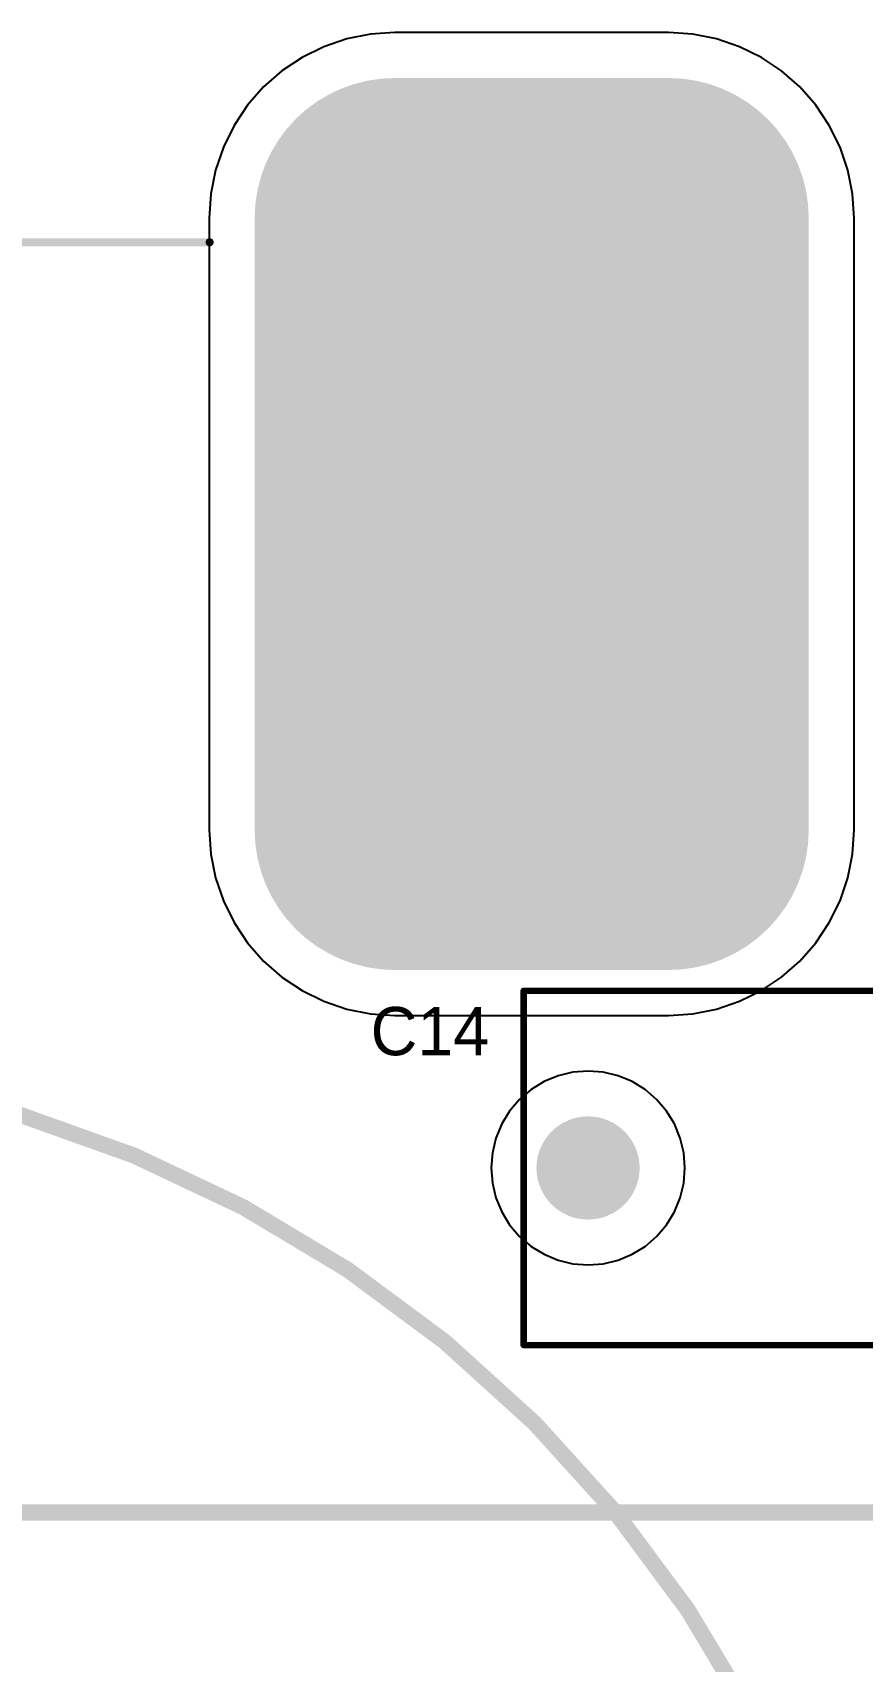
# Model space of a CAD drawing. Extents: x 69 to 227, y 90 to 377.
# Drawn here: x 119.5 to 145.3, y 253.2 to 303.8 of the extents above; entities that cross this region are included whole.
import ezdxf

# ---------------------------------------------------------------- set-up
doc = ezdxf.new("R2010")
doc.units = 0
doc.layers.get('0').update_dxf_attribs({"linetype": 'CONTINUOUS'})
for name, color, linetype in [('BOTTOMLAYER', 5, 'CONTINUOUS'), ('BOTTOMOVERLAY', 54, 'CONTINUOUS'), ('BOTTOMSOLDER', 6, 'CONTINUOUS'), ('MULTILAYER', 9, 'CONTINUOUS'), ('TOPLAYER', 1, 'CONTINUOUS'), ('TOPOVERLAY', 2, 'CONTINUOUS'), ('TOPSOLDER', 216, 'CONTINUOUS')]:
    doc.layers.add(name, color=color, linetype=linetype)

# ---------------------------------------------------------------- blocks, each defined once
blk = doc.blocks.new('B32653A0224_11')
at = {"layer": 'BOTTOMLAYER', "const_width": 1.5}
for points in [[(-12, 0, 1), (-10.5, 0, 1)], [(10.5, 0, 1), (12, 0, 1)]]:
    blk.add_lwpolyline(points, format="xyb", close=True, dxfattribs=at)
at = {"layer": 'BOTTOMSOLDER', "const_width": 1.602}
for points in [[(-12.051, 0, 1), (-10.449, 0, 1)], [(10.449, 0, 1), (12.051, 0, 1)]]:
    blk.add_lwpolyline(points, format="xyb", close=True, dxfattribs=at)
at = {"layer": 'MULTILAYER', "const_width": 1.5}
for points in [[(-12, 0, 1), (-10.5, 0, 1)], [(10.5, 0, 1), (12, 0, 1)]]:
    blk.add_lwpolyline(points, format="xyb", close=True, dxfattribs=at)
at = {"layer": 'TOPLAYER', "const_width": 1.5}
for points in [[(-12, 0, 1), (-10.5, 0, 1)], [(10.5, 0, 1), (12, 0, 1)]]:
    blk.add_lwpolyline(points, format="xyb", close=True, dxfattribs=at)
at = {"layer": 'TOPOVERLAY', "const_width": 0.2}
for points in [[(-13.25, 5.5), (-13.25, -5.5)], [(13.25, 5.5), (-13.25, 5.5)], [(13.25, 5.5), (13.25, -5.5)], [(13.25, -5.5), (-13.25, -5.5)]]:
    blk.add_lwpolyline(points, dxfattribs=at)
at = {"layer": 'TOPOVERLAY', "const_width": 0.1}
for points in [[(-13.3, 5.5, 1), (-13.2, 5.5, 1)], [(-13.3, 5.5, 1), (-13.2, 5.5, 1)], [(13.2, 5.5, 1), (13.3, 5.5, 1)], [(13.2, 5.5, 1), (13.3, 5.5, 1)], [(-13.3, -5.5, 1), (-13.2, -5.5, 1)], [(-13.3, -5.5, 1), (-13.2, -5.5, 1)], [(13.2, -5.5, 1), (13.3, -5.5, 1)], [(13.2, -5.5, 1), (13.3, -5.5, 1)]]:
    blk.add_lwpolyline(points, format="xyb", close=True, dxfattribs=at)
at = {"layer": 'TOPSOLDER', "const_width": 1.602}
for points in [[(-12.051, 0, 1), (-10.449, 0, 1)], [(10.449, 0, 1), (12.051, 0, 1)]]:
    blk.add_lwpolyline(points, format="xyb", close=True, dxfattribs=at)
blk = doc.blocks.new('PEH200YV447BMB2_19')
at = {"layer": 'TOPOVERLAY', "const_width": 0.5}
blk.add_lwpolyline([(38.3, 0, 1), (-38.3, 0, 1)], format="xyb", close=True, dxfattribs=at)
blk = doc.blocks.new('CM300_SKM200_DUAL_FOOTPRI0')
at = {"layer": 'BOTTOMLAYER'}
for points, const_width in [([(-6.375, 9.5, 1), (-2.125, 9.5, 1)], 4.25), ([(2.125, 9.5, 1), (6.375, 9.5, 1)], 4.25), ([(-7.25, 12, 1), (-6.75, 12, 1)], 0.5), ([(-5.25, 12, 1), (-4.75, 12, 1)], 0.5), ([(-3.25, 12, 1), (-2.75, 12, 1)], 0.5), ([(-1.25, 12, 1), (-0.75, 12, 1)], 0.5), ([(0.75, 12, 1), (1.25, 12, 1)], 0.5), ([(2.75, 12, 1), (3.25, 12, 1)], 0.5), ([(4.75, 12, 1), (5.25, 12, 1)], 0.5), ([(6.75, 12, 1), (7.25, 12, 1)], 0.5), ([(-6.25, 10, 1), (-5.75, 10, 1)], 0.5), ([(-4.25, 10, 1), (-3.75, 10, 1)], 0.5), ([(-2.25, 10, 1), (-1.75, 10, 1)], 0.5), ([(-0.25, 10, 1), (0.25, 10, 1)], 0.5), ([(1.75, 10, 1), (2.25, 10, 1)], 0.5), ([(3.75, 10, 1), (4.25, 10, 1)], 0.5), ([(5.75, 10, 1), (6.25, 10, 1)], 0.5), ([(-7.25, 8, 1), (-6.75, 8, 1)], 0.5), ([(-5.25, 8, 1), (-4.75, 8, 1)], 0.5), ([(-3.25, 8, 1), (-2.75, 8, 1)], 0.5), ([(-1.25, 8, 1), (-0.75, 8, 1)], 0.5), ([(0.75, 8, 1), (1.25, 8, 1)], 0.5), ([(2.75, 8, 1), (3.25, 8, 1)], 0.5), ([(4.75, 8, 1), (5.25, 8, 1)], 0.5), ([(6.75, 8, 1), (7.25, 8, 1)], 0.5), ([(-8.25, 6, 1), (-7.75, 6, 1)], 0.5), ([(-6.25, 6, 1), (-5.75, 6, 1)], 0.5), ([(-4.25, 6, 1), (-3.75, 6, 1)], 0.5), ([(-2.25, 6, 1), (-1.75, 6, 1)], 0.5), ([(-0.25, 6, 1), (0.25, 6, 1)], 0.5), ([(1.75, 6, 1), (2.25, 6, 1)], 0.5), ([(3.75, 6, 1), (4.25, 6, 1)], 0.5), ([(5.75, 6, 1), (6.25, 6, 1)], 0.5), ([(7.75, 6, 1), (8.25, 6, 1)], 0.5), ([(-7.25, 4, 1), (-6.75, 4, 1)], 0.5), ([(-5.25, 4, 1), (-4.75, 4, 1)], 0.5), ([(-3.25, 4, 1), (-2.75, 4, 1)], 0.5), ([(-1.25, 4, 1), (-0.75, 4, 1)], 0.5), ([(0.75, 4, 1), (1.25, 4, 1)], 0.5), ([(2.75, 4, 1), (3.25, 4, 1)], 0.5), ([(4.75, 4, 1), (5.25, 4, 1)], 0.5), ([(6.75, 4, 1), (7.25, 4, 1)], 0.5), ([(-8.25, 2, 1), (-7.75, 2, 1)], 0.5), ([(-6.25, 2, 1), (-5.75, 2, 1)], 0.5), ([(-4.25, 2, 1), (-3.75, 2, 1)], 0.5), ([(3.75, 2, 1), (4.25, 2, 1)], 0.5), ([(5.75, 2, 1), (6.25, 2, 1)], 0.5), ([(7.75, 2, 1), (8.25, 2, 1)], 0.5), ([(-7.25, 0, 1), (-6.75, 0, 1)], 0.5), ([(-5.25, 0, 1), (-4.75, 0, 1)], 0.5), ([(4.75, 0, 1), (5.25, 0, 1)], 0.5), ([(6.75, 0, 1), (7.25, 0, 1)], 0.5), ([(-8.25, -2, 1), (-7.75, -2, 1)], 0.5), ([(-6.25, -2, 1), (-5.75, -2, 1)], 0.5), ([(-4.25, -2, 1), (-3.75, -2, 1)], 0.5), ([(3.75, -2, 1), (4.25, -2, 1)], 0.5), ([(5.75, -2, 1), (6.25, -2, 1)], 0.5), ([(7.75, -2, 1), (8.25, -2, 1)], 0.5), ([(-7.25, -4, 1), (-6.75, -4, 1)], 0.5), ([(-5.25, -4, 1), (-4.75, -4, 1)], 0.5), ([(-3.25, -4, 1), (-2.75, -4, 1)], 0.5), ([(-1.25, -4, 1), (-0.75, -4, 1)], 0.5), ([(0.75, -4, 1), (1.25, -4, 1)], 0.5), ([(2.75, -4, 1), (3.25, -4, 1)], 0.5), ([(4.75, -4, 1), (5.25, -4, 1)], 0.5), ([(6.75, -4, 1), (7.25, -4, 1)], 0.5), ([(-6.375, -9.5, 1), (-2.125, -9.5, 1)], 4.25), ([(-8.25, -6, 1), (-7.75, -6, 1)], 0.5), ([(-6.25, -6, 1), (-5.75, -6, 1)], 0.5), ([(-4.25, -6, 1), (-3.75, -6, 1)], 0.5), ([(-2.25, -6, 1), (-1.75, -6, 1)], 0.5), ([(-0.25, -6, 1), (0.25, -6, 1)], 0.5), ([(2.125, -9.5, 1), (6.375, -9.5, 1)], 4.25), ([(1.75, -6, 1), (2.25, -6, 1)], 0.5), ([(3.75, -6, 1), (4.25, -6, 1)], 0.5), ([(5.75, -6, 1), (6.25, -6, 1)], 0.5), ([(7.75, -6, 1), (8.25, -6, 1)], 0.5), ([(-7.25, -8, 1), (-6.75, -8, 1)], 0.5), ([(-5.25, -8, 1), (-4.75, -8, 1)], 0.5), ([(-3.25, -8, 1), (-2.75, -8, 1)], 0.5), ([(-1.25, -8, 1), (-0.75, -8, 1)], 0.5), ([(0.75, -8, 1), (1.25, -8, 1)], 0.5), ([(2.75, -8, 1), (3.25, -8, 1)], 0.5), ([(4.75, -8, 1), (5.25, -8, 1)], 0.5), ([(6.75, -8, 1), (7.25, -8, 1)], 0.5), ([(-6.25, -10, 1), (-5.75, -10, 1)], 0.5), ([(-4.25, -10, 1), (-3.75, -10, 1)], 0.5), ([(-2.25, -10, 1), (-1.75, -10, 1)], 0.5), ([(-0.25, -10, 1), (0.25, -10, 1)], 0.5), ([(1.75, -10, 1), (2.25, -10, 1)], 0.5), ([(3.75, -10, 1), (4.25, -10, 1)], 0.5), ([(5.75, -10, 1), (6.25, -10, 1)], 0.5), ([(-7.25, -12, 1), (-6.75, -12, 1)], 0.5), ([(-5.25, -12, 1), (-4.75, -12, 1)], 0.5), ([(-3.25, -12, 1), (-2.75, -12, 1)], 0.5), ([(-1.25, -12, 1), (-0.75, -12, 1)], 0.5), ([(0.75, -12, 1), (1.25, -12, 1)], 0.5), ([(2.75, -12, 1), (3.25, -12, 1)], 0.5), ([(4.75, -12, 1), (5.25, -12, 1)], 0.5), ([(6.75, -12, 1), (7.25, -12, 1)], 0.5)]:
    blk.add_lwpolyline(points, format="xyb", close=True, dxfattribs=dict(at, const_width=const_width))
for points in [[(-4.25, -13.75), (4.25, -13.75), (-4.25, 13.75), (4.25, 13.75)], [(-8.5, -9.5), (8.5, -9.5), (-8.5, 9.5), (8.5, 9.5)]]:
    blk.add_solid(points, dxfattribs=at)
at = {"layer": 'BOTTOMOVERLAY', "const_width": 0.5}
blk.add_lwpolyline([(-53.2, -30.7), (53.2, -30.7)], dxfattribs=at)
at = {"layer": 'BOTTOMSOLDER'}
for points, const_width in [([(-6.426, 9.5, 1), (-2.074, 9.5, 1)], 4.352), ([(2.074, 9.5, 1), (6.426, 9.5, 1)], 4.352), ([(-7.301, 12, 1), (-6.699, 12, 1)], 0.602), ([(-5.301, 12, 1), (-4.699, 12, 1)], 0.602), ([(-3.301, 12, 1), (-2.699, 12, 1)], 0.602), ([(-1.301, 12, 1), (-0.699, 12, 1)], 0.602), ([(0.699, 12, 1), (1.301, 12, 1)], 0.602), ([(2.699, 12, 1), (3.301, 12, 1)], 0.602), ([(4.699, 12, 1), (5.301, 12, 1)], 0.602), ([(6.699, 12, 1), (7.301, 12, 1)], 0.602), ([(-6.301, 10, 1), (-5.699, 10, 1)], 0.602), ([(-4.301, 10, 1), (-3.699, 10, 1)], 0.602), ([(-2.301, 10, 1), (-1.699, 10, 1)], 0.602), ([(-0.301, 10, 1), (0.301, 10, 1)], 0.602), ([(1.699, 10, 1), (2.301, 10, 1)], 0.602), ([(3.699, 10, 1), (4.301, 10, 1)], 0.602), ([(5.699, 10, 1), (6.301, 10, 1)], 0.602), ([(-7.301, 8, 1), (-6.699, 8, 1)], 0.602), ([(-5.301, 8, 1), (-4.699, 8, 1)], 0.602), ([(-3.301, 8, 1), (-2.699, 8, 1)], 0.602), ([(-1.301, 8, 1), (-0.699, 8, 1)], 0.602), ([(0.699, 8, 1), (1.301, 8, 1)], 0.602), ([(2.699, 8, 1), (3.301, 8, 1)], 0.602), ([(4.699, 8, 1), (5.301, 8, 1)], 0.602), ([(6.699, 8, 1), (7.301, 8, 1)], 0.602), ([(-8.301, 6, 1), (-7.699, 6, 1)], 0.602), ([(-6.301, 6, 1), (-5.699, 6, 1)], 0.602), ([(-4.301, 6, 1), (-3.699, 6, 1)], 0.602), ([(-2.301, 6, 1), (-1.699, 6, 1)], 0.602), ([(-0.301, 6, 1), (0.301, 6, 1)], 0.602), ([(1.699, 6, 1), (2.301, 6, 1)], 0.602), ([(3.699, 6, 1), (4.301, 6, 1)], 0.602), ([(5.699, 6, 1), (6.301, 6, 1)], 0.602), ([(7.699, 6, 1), (8.301, 6, 1)], 0.602), ([(-7.301, 4, 1), (-6.699, 4, 1)], 0.602), ([(-5.301, 4, 1), (-4.699, 4, 1)], 0.602), ([(-3.301, 4, 1), (-2.699, 4, 1)], 0.602), ([(-1.301, 4, 1), (-0.699, 4, 1)], 0.602), ([(0.699, 4, 1), (1.301, 4, 1)], 0.602), ([(2.699, 4, 1), (3.301, 4, 1)], 0.602), ([(4.699, 4, 1), (5.301, 4, 1)], 0.602), ([(6.699, 4, 1), (7.301, 4, 1)], 0.602), ([(-8.301, 2, 1), (-7.699, 2, 1)], 0.602), ([(-6.301, 2, 1), (-5.699, 2, 1)], 0.602), ([(-4.301, 2, 1), (-3.699, 2, 1)], 0.602), ([(3.699, 2, 1), (4.301, 2, 1)], 0.602), ([(5.699, 2, 1), (6.301, 2, 1)], 0.602), ([(7.699, 2, 1), (8.301, 2, 1)], 0.602), ([(-7.301, 0, 1), (-6.699, 0, 1)], 0.602), ([(-5.301, 0, 1), (-4.699, 0, 1)], 0.602), ([(4.699, 0, 1), (5.301, 0, 1)], 0.602), ([(6.699, 0, 1), (7.301, 0, 1)], 0.602), ([(-8.301, -2, 1), (-7.699, -2, 1)], 0.602), ([(-6.301, -2, 1), (-5.699, -2, 1)], 0.602), ([(-4.301, -2, 1), (-3.699, -2, 1)], 0.602), ([(3.699, -2, 1), (4.301, -2, 1)], 0.602), ([(5.699, -2, 1), (6.301, -2, 1)], 0.602), ([(7.699, -2, 1), (8.301, -2, 1)], 0.602), ([(-7.301, -4, 1), (-6.699, -4, 1)], 0.602), ([(-5.301, -4, 1), (-4.699, -4, 1)], 0.602), ([(-3.301, -4, 1), (-2.699, -4, 1)], 0.602), ([(-1.301, -4, 1), (-0.699, -4, 1)], 0.602), ([(0.699, -4, 1), (1.301, -4, 1)], 0.602), ([(2.699, -4, 1), (3.301, -4, 1)], 0.602), ([(4.699, -4, 1), (5.301, -4, 1)], 0.602), ([(6.699, -4, 1), (7.301, -4, 1)], 0.602), ([(-6.426, -9.5, 1), (-2.074, -9.5, 1)], 4.352), ([(-8.301, -6, 1), (-7.699, -6, 1)], 0.602), ([(-6.301, -6, 1), (-5.699, -6, 1)], 0.602), ([(-4.301, -6, 1), (-3.699, -6, 1)], 0.602), ([(-2.301, -6, 1), (-1.699, -6, 1)], 0.602), ([(-0.301, -6, 1), (0.301, -6, 1)], 0.602), ([(2.074, -9.5, 1), (6.426, -9.5, 1)], 4.352), ([(1.699, -6, 1), (2.301, -6, 1)], 0.602), ([(3.699, -6, 1), (4.301, -6, 1)], 0.602), ([(5.699, -6, 1), (6.301, -6, 1)], 0.602), ([(7.699, -6, 1), (8.301, -6, 1)], 0.602), ([(-7.301, -8, 1), (-6.699, -8, 1)], 0.602), ([(-5.301, -8, 1), (-4.699, -8, 1)], 0.602), ([(-3.301, -8, 1), (-2.699, -8, 1)], 0.602), ([(-1.301, -8, 1), (-0.699, -8, 1)], 0.602), ([(0.699, -8, 1), (1.301, -8, 1)], 0.602), ([(2.699, -8, 1), (3.301, -8, 1)], 0.602), ([(4.699, -8, 1), (5.301, -8, 1)], 0.602), ([(6.699, -8, 1), (7.301, -8, 1)], 0.602), ([(-6.301, -10, 1), (-5.699, -10, 1)], 0.602), ([(-4.301, -10, 1), (-3.699, -10, 1)], 0.602), ([(-2.301, -10, 1), (-1.699, -10, 1)], 0.602), ([(-0.301, -10, 1), (0.301, -10, 1)], 0.602), ([(1.699, -10, 1), (2.301, -10, 1)], 0.602), ([(3.699, -10, 1), (4.301, -10, 1)], 0.602), ([(5.699, -10, 1), (6.301, -10, 1)], 0.602), ([(-7.301, -12, 1), (-6.699, -12, 1)], 0.602), ([(-5.301, -12, 1), (-4.699, -12, 1)], 0.602), ([(-3.301, -12, 1), (-2.699, -12, 1)], 0.602), ([(-1.301, -12, 1), (-0.699, -12, 1)], 0.602), ([(0.699, -12, 1), (1.301, -12, 1)], 0.602), ([(2.699, -12, 1), (3.301, -12, 1)], 0.602), ([(4.699, -12, 1), (5.301, -12, 1)], 0.602), ([(6.699, -12, 1), (7.301, -12, 1)], 0.602)]:
    blk.add_lwpolyline(points, format="xyb", close=True, dxfattribs=dict(at, const_width=const_width))
for points in [[(-4.25, -13.852), (4.25, -13.852), (-4.25, 13.852), (4.25, 13.852)], [(-8.602, -9.5), (8.602, -9.5), (-8.602, 9.5), (8.602, 9.5)]]:
    blk.add_solid(points, dxfattribs=at)
at = {"layer": 'MULTILAYER'}
for points, const_width in [([(-6.375, 9.5, 1), (-2.125, 9.5, 1)], 4.25), ([(2.125, 9.5, 1), (6.375, 9.5, 1)], 4.25), ([(-7.25, 12, 1), (-6.75, 12, 1)], 0.5), ([(-5.25, 12, 1), (-4.75, 12, 1)], 0.5), ([(-3.25, 12, 1), (-2.75, 12, 1)], 0.5), ([(-1.25, 12, 1), (-0.75, 12, 1)], 0.5), ([(0.75, 12, 1), (1.25, 12, 1)], 0.5), ([(2.75, 12, 1), (3.25, 12, 1)], 0.5), ([(4.75, 12, 1), (5.25, 12, 1)], 0.5), ([(6.75, 12, 1), (7.25, 12, 1)], 0.5), ([(-6.25, 10, 1), (-5.75, 10, 1)], 0.5), ([(-4.25, 10, 1), (-3.75, 10, 1)], 0.5), ([(-2.25, 10, 1), (-1.75, 10, 1)], 0.5), ([(-0.25, 10, 1), (0.25, 10, 1)], 0.5), ([(1.75, 10, 1), (2.25, 10, 1)], 0.5), ([(3.75, 10, 1), (4.25, 10, 1)], 0.5), ([(5.75, 10, 1), (6.25, 10, 1)], 0.5), ([(-7.25, 8, 1), (-6.75, 8, 1)], 0.5), ([(-5.25, 8, 1), (-4.75, 8, 1)], 0.5), ([(-3.25, 8, 1), (-2.75, 8, 1)], 0.5), ([(-1.25, 8, 1), (-0.75, 8, 1)], 0.5), ([(0.75, 8, 1), (1.25, 8, 1)], 0.5), ([(2.75, 8, 1), (3.25, 8, 1)], 0.5), ([(4.75, 8, 1), (5.25, 8, 1)], 0.5), ([(6.75, 8, 1), (7.25, 8, 1)], 0.5), ([(-8.25, 6, 1), (-7.75, 6, 1)], 0.5), ([(-6.25, 6, 1), (-5.75, 6, 1)], 0.5), ([(-4.25, 6, 1), (-3.75, 6, 1)], 0.5), ([(-2.25, 6, 1), (-1.75, 6, 1)], 0.5), ([(-0.25, 6, 1), (0.25, 6, 1)], 0.5), ([(1.75, 6, 1), (2.25, 6, 1)], 0.5), ([(3.75, 6, 1), (4.25, 6, 1)], 0.5), ([(5.75, 6, 1), (6.25, 6, 1)], 0.5), ([(7.75, 6, 1), (8.25, 6, 1)], 0.5), ([(-7.25, 4, 1), (-6.75, 4, 1)], 0.5), ([(-5.25, 4, 1), (-4.75, 4, 1)], 0.5), ([(-3.25, 4, 1), (-2.75, 4, 1)], 0.5), ([(-1.25, 4, 1), (-0.75, 4, 1)], 0.5), ([(0.75, 4, 1), (1.25, 4, 1)], 0.5), ([(2.75, 4, 1), (3.25, 4, 1)], 0.5), ([(4.75, 4, 1), (5.25, 4, 1)], 0.5), ([(6.75, 4, 1), (7.25, 4, 1)], 0.5), ([(-8.25, 2, 1), (-7.75, 2, 1)], 0.5), ([(-6.25, 2, 1), (-5.75, 2, 1)], 0.5), ([(-4.25, 2, 1), (-3.75, 2, 1)], 0.5), ([(3.75, 2, 1), (4.25, 2, 1)], 0.5), ([(5.75, 2, 1), (6.25, 2, 1)], 0.5), ([(7.75, 2, 1), (8.25, 2, 1)], 0.5), ([(-7.25, 0, 1), (-6.75, 0, 1)], 0.5), ([(-5.25, 0, 1), (-4.75, 0, 1)], 0.5), ([(4.75, 0, 1), (5.25, 0, 1)], 0.5), ([(6.75, 0, 1), (7.25, 0, 1)], 0.5), ([(-8.25, -2, 1), (-7.75, -2, 1)], 0.5), ([(-6.25, -2, 1), (-5.75, -2, 1)], 0.5), ([(-4.25, -2, 1), (-3.75, -2, 1)], 0.5), ([(3.75, -2, 1), (4.25, -2, 1)], 0.5), ([(5.75, -2, 1), (6.25, -2, 1)], 0.5), ([(7.75, -2, 1), (8.25, -2, 1)], 0.5), ([(-7.25, -4, 1), (-6.75, -4, 1)], 0.5), ([(-5.25, -4, 1), (-4.75, -4, 1)], 0.5), ([(-3.25, -4, 1), (-2.75, -4, 1)], 0.5), ([(-1.25, -4, 1), (-0.75, -4, 1)], 0.5), ([(0.75, -4, 1), (1.25, -4, 1)], 0.5), ([(2.75, -4, 1), (3.25, -4, 1)], 0.5), ([(4.75, -4, 1), (5.25, -4, 1)], 0.5), ([(6.75, -4, 1), (7.25, -4, 1)], 0.5), ([(-6.375, -9.5, 1), (-2.125, -9.5, 1)], 4.25), ([(-8.25, -6, 1), (-7.75, -6, 1)], 0.5), ([(-6.25, -6, 1), (-5.75, -6, 1)], 0.5), ([(-4.25, -6, 1), (-3.75, -6, 1)], 0.5), ([(-2.25, -6, 1), (-1.75, -6, 1)], 0.5), ([(-0.25, -6, 1), (0.25, -6, 1)], 0.5), ([(2.125, -9.5, 1), (6.375, -9.5, 1)], 4.25), ([(1.75, -6, 1), (2.25, -6, 1)], 0.5), ([(3.75, -6, 1), (4.25, -6, 1)], 0.5), ([(5.75, -6, 1), (6.25, -6, 1)], 0.5), ([(7.75, -6, 1), (8.25, -6, 1)], 0.5), ([(-7.25, -8, 1), (-6.75, -8, 1)], 0.5), ([(-5.25, -8, 1), (-4.75, -8, 1)], 0.5), ([(-3.25, -8, 1), (-2.75, -8, 1)], 0.5), ([(-1.25, -8, 1), (-0.75, -8, 1)], 0.5), ([(0.75, -8, 1), (1.25, -8, 1)], 0.5), ([(2.75, -8, 1), (3.25, -8, 1)], 0.5), ([(4.75, -8, 1), (5.25, -8, 1)], 0.5), ([(6.75, -8, 1), (7.25, -8, 1)], 0.5), ([(-6.25, -10, 1), (-5.75, -10, 1)], 0.5), ([(-4.25, -10, 1), (-3.75, -10, 1)], 0.5), ([(-2.25, -10, 1), (-1.75, -10, 1)], 0.5), ([(-0.25, -10, 1), (0.25, -10, 1)], 0.5), ([(1.75, -10, 1), (2.25, -10, 1)], 0.5), ([(3.75, -10, 1), (4.25, -10, 1)], 0.5), ([(5.75, -10, 1), (6.25, -10, 1)], 0.5), ([(-7.25, -12, 1), (-6.75, -12, 1)], 0.5), ([(-5.25, -12, 1), (-4.75, -12, 1)], 0.5), ([(-3.25, -12, 1), (-2.75, -12, 1)], 0.5), ([(-1.25, -12, 1), (-0.75, -12, 1)], 0.5), ([(0.75, -12, 1), (1.25, -12, 1)], 0.5), ([(2.75, -12, 1), (3.25, -12, 1)], 0.5), ([(4.75, -12, 1), (5.25, -12, 1)], 0.5), ([(6.75, -12, 1), (7.25, -12, 1)], 0.5)]:
    blk.add_lwpolyline(points, format="xyb", close=True, dxfattribs=dict(at, const_width=const_width))
for points in [[(-4.25, -13.75), (4.25, -13.75), (-4.25, 13.75), (4.25, 13.75)], [(-8.5, -9.5), (8.5, -9.5), (-8.5, 9.5), (8.5, 9.5)]]:
    blk.add_solid(points, dxfattribs=at)
at = {"layer": 'TOPLAYER'}
for points, const_width in [([(-6.375, 9.5, 1), (-2.125, 9.5, 1)], 4.25), ([(2.125, 9.5, 1), (6.375, 9.5, 1)], 4.25), ([(-7.25, 12, 1), (-6.75, 12, 1)], 0.5), ([(-5.25, 12, 1), (-4.75, 12, 1)], 0.5), ([(-3.25, 12, 1), (-2.75, 12, 1)], 0.5), ([(-1.25, 12, 1), (-0.75, 12, 1)], 0.5), ([(0.75, 12, 1), (1.25, 12, 1)], 0.5), ([(2.75, 12, 1), (3.25, 12, 1)], 0.5), ([(4.75, 12, 1), (5.25, 12, 1)], 0.5), ([(6.75, 12, 1), (7.25, 12, 1)], 0.5), ([(-6.25, 10, 1), (-5.75, 10, 1)], 0.5), ([(-4.25, 10, 1), (-3.75, 10, 1)], 0.5), ([(-2.25, 10, 1), (-1.75, 10, 1)], 0.5), ([(-0.25, 10, 1), (0.25, 10, 1)], 0.5), ([(1.75, 10, 1), (2.25, 10, 1)], 0.5), ([(3.75, 10, 1), (4.25, 10, 1)], 0.5), ([(5.75, 10, 1), (6.25, 10, 1)], 0.5), ([(-7.25, 8, 1), (-6.75, 8, 1)], 0.5), ([(-5.25, 8, 1), (-4.75, 8, 1)], 0.5), ([(-3.25, 8, 1), (-2.75, 8, 1)], 0.5), ([(-1.25, 8, 1), (-0.75, 8, 1)], 0.5), ([(0.75, 8, 1), (1.25, 8, 1)], 0.5), ([(2.75, 8, 1), (3.25, 8, 1)], 0.5), ([(4.75, 8, 1), (5.25, 8, 1)], 0.5), ([(6.75, 8, 1), (7.25, 8, 1)], 0.5), ([(-8.25, 6, 1), (-7.75, 6, 1)], 0.5), ([(-6.25, 6, 1), (-5.75, 6, 1)], 0.5), ([(-4.25, 6, 1), (-3.75, 6, 1)], 0.5), ([(-2.25, 6, 1), (-1.75, 6, 1)], 0.5), ([(-0.25, 6, 1), (0.25, 6, 1)], 0.5), ([(1.75, 6, 1), (2.25, 6, 1)], 0.5), ([(3.75, 6, 1), (4.25, 6, 1)], 0.5), ([(5.75, 6, 1), (6.25, 6, 1)], 0.5), ([(7.75, 6, 1), (8.25, 6, 1)], 0.5), ([(-7.25, 4, 1), (-6.75, 4, 1)], 0.5), ([(-5.25, 4, 1), (-4.75, 4, 1)], 0.5), ([(-3.25, 4, 1), (-2.75, 4, 1)], 0.5), ([(-1.25, 4, 1), (-0.75, 4, 1)], 0.5), ([(0.75, 4, 1), (1.25, 4, 1)], 0.5), ([(2.75, 4, 1), (3.25, 4, 1)], 0.5), ([(4.75, 4, 1), (5.25, 4, 1)], 0.5), ([(6.75, 4, 1), (7.25, 4, 1)], 0.5), ([(-8.25, 2, 1), (-7.75, 2, 1)], 0.5), ([(-6.25, 2, 1), (-5.75, 2, 1)], 0.5), ([(-4.25, 2, 1), (-3.75, 2, 1)], 0.5), ([(3.75, 2, 1), (4.25, 2, 1)], 0.5), ([(5.75, 2, 1), (6.25, 2, 1)], 0.5), ([(7.75, 2, 1), (8.25, 2, 1)], 0.5), ([(-7.25, 0, 1), (-6.75, 0, 1)], 0.5), ([(-5.25, 0, 1), (-4.75, 0, 1)], 0.5), ([(4.75, 0, 1), (5.25, 0, 1)], 0.5), ([(6.75, 0, 1), (7.25, 0, 1)], 0.5), ([(-8.25, -2, 1), (-7.75, -2, 1)], 0.5), ([(-6.25, -2, 1), (-5.75, -2, 1)], 0.5), ([(-4.25, -2, 1), (-3.75, -2, 1)], 0.5), ([(3.75, -2, 1), (4.25, -2, 1)], 0.5), ([(5.75, -2, 1), (6.25, -2, 1)], 0.5), ([(7.75, -2, 1), (8.25, -2, 1)], 0.5), ([(-7.25, -4, 1), (-6.75, -4, 1)], 0.5), ([(-5.25, -4, 1), (-4.75, -4, 1)], 0.5), ([(-3.25, -4, 1), (-2.75, -4, 1)], 0.5), ([(-1.25, -4, 1), (-0.75, -4, 1)], 0.5), ([(0.75, -4, 1), (1.25, -4, 1)], 0.5), ([(2.75, -4, 1), (3.25, -4, 1)], 0.5), ([(4.75, -4, 1), (5.25, -4, 1)], 0.5), ([(6.75, -4, 1), (7.25, -4, 1)], 0.5), ([(-6.375, -9.5, 1), (-2.125, -9.5, 1)], 4.25), ([(-8.25, -6, 1), (-7.75, -6, 1)], 0.5), ([(-6.25, -6, 1), (-5.75, -6, 1)], 0.5), ([(-4.25, -6, 1), (-3.75, -6, 1)], 0.5), ([(-2.25, -6, 1), (-1.75, -6, 1)], 0.5), ([(-0.25, -6, 1), (0.25, -6, 1)], 0.5), ([(2.125, -9.5, 1), (6.375, -9.5, 1)], 4.25), ([(1.75, -6, 1), (2.25, -6, 1)], 0.5), ([(3.75, -6, 1), (4.25, -6, 1)], 0.5), ([(5.75, -6, 1), (6.25, -6, 1)], 0.5), ([(7.75, -6, 1), (8.25, -6, 1)], 0.5), ([(-7.25, -8, 1), (-6.75, -8, 1)], 0.5), ([(-5.25, -8, 1), (-4.75, -8, 1)], 0.5), ([(-3.25, -8, 1), (-2.75, -8, 1)], 0.5), ([(-1.25, -8, 1), (-0.75, -8, 1)], 0.5), ([(0.75, -8, 1), (1.25, -8, 1)], 0.5), ([(2.75, -8, 1), (3.25, -8, 1)], 0.5), ([(4.75, -8, 1), (5.25, -8, 1)], 0.5), ([(6.75, -8, 1), (7.25, -8, 1)], 0.5), ([(-6.25, -10, 1), (-5.75, -10, 1)], 0.5), ([(-4.25, -10, 1), (-3.75, -10, 1)], 0.5), ([(-2.25, -10, 1), (-1.75, -10, 1)], 0.5), ([(-0.25, -10, 1), (0.25, -10, 1)], 0.5), ([(1.75, -10, 1), (2.25, -10, 1)], 0.5), ([(3.75, -10, 1), (4.25, -10, 1)], 0.5), ([(5.75, -10, 1), (6.25, -10, 1)], 0.5), ([(-7.25, -12, 1), (-6.75, -12, 1)], 0.5), ([(-5.25, -12, 1), (-4.75, -12, 1)], 0.5), ([(-3.25, -12, 1), (-2.75, -12, 1)], 0.5), ([(-1.25, -12, 1), (-0.75, -12, 1)], 0.5), ([(0.75, -12, 1), (1.25, -12, 1)], 0.5), ([(2.75, -12, 1), (3.25, -12, 1)], 0.5), ([(4.75, -12, 1), (5.25, -12, 1)], 0.5), ([(6.75, -12, 1), (7.25, -12, 1)], 0.5)]:
    blk.add_lwpolyline(points, format="xyb", close=True, dxfattribs=dict(at, const_width=const_width))
for points in [[(-4.25, -13.75), (4.25, -13.75), (-4.25, 13.75), (4.25, 13.75)], [(-8.5, -9.5), (8.5, -9.5), (-8.5, 9.5), (8.5, 9.5)]]:
    blk.add_solid(points, dxfattribs=at)
at = {"layer": 'TOPSOLDER'}
for points, const_width in [([(-6.426, 9.5, 1), (-2.074, 9.5, 1)], 4.352), ([(2.074, 9.5, 1), (6.426, 9.5, 1)], 4.352), ([(-7.301, 12, 1), (-6.699, 12, 1)], 0.602), ([(-5.301, 12, 1), (-4.699, 12, 1)], 0.602), ([(-3.301, 12, 1), (-2.699, 12, 1)], 0.602), ([(-1.301, 12, 1), (-0.699, 12, 1)], 0.602), ([(0.699, 12, 1), (1.301, 12, 1)], 0.602), ([(2.699, 12, 1), (3.301, 12, 1)], 0.602), ([(4.699, 12, 1), (5.301, 12, 1)], 0.602), ([(6.699, 12, 1), (7.301, 12, 1)], 0.602), ([(-6.301, 10, 1), (-5.699, 10, 1)], 0.602), ([(-4.301, 10, 1), (-3.699, 10, 1)], 0.602), ([(-2.301, 10, 1), (-1.699, 10, 1)], 0.602), ([(-0.301, 10, 1), (0.301, 10, 1)], 0.602), ([(1.699, 10, 1), (2.301, 10, 1)], 0.602), ([(3.699, 10, 1), (4.301, 10, 1)], 0.602), ([(5.699, 10, 1), (6.301, 10, 1)], 0.602), ([(-7.301, 8, 1), (-6.699, 8, 1)], 0.602), ([(-5.301, 8, 1), (-4.699, 8, 1)], 0.602), ([(-3.301, 8, 1), (-2.699, 8, 1)], 0.602), ([(-1.301, 8, 1), (-0.699, 8, 1)], 0.602), ([(0.699, 8, 1), (1.301, 8, 1)], 0.602), ([(2.699, 8, 1), (3.301, 8, 1)], 0.602), ([(4.699, 8, 1), (5.301, 8, 1)], 0.602), ([(6.699, 8, 1), (7.301, 8, 1)], 0.602), ([(-8.301, 6, 1), (-7.699, 6, 1)], 0.602), ([(-6.301, 6, 1), (-5.699, 6, 1)], 0.602), ([(-4.301, 6, 1), (-3.699, 6, 1)], 0.602), ([(-2.301, 6, 1), (-1.699, 6, 1)], 0.602), ([(-0.301, 6, 1), (0.301, 6, 1)], 0.602), ([(1.699, 6, 1), (2.301, 6, 1)], 0.602), ([(3.699, 6, 1), (4.301, 6, 1)], 0.602), ([(5.699, 6, 1), (6.301, 6, 1)], 0.602), ([(7.699, 6, 1), (8.301, 6, 1)], 0.602), ([(-7.301, 4, 1), (-6.699, 4, 1)], 0.602), ([(-5.301, 4, 1), (-4.699, 4, 1)], 0.602), ([(-3.301, 4, 1), (-2.699, 4, 1)], 0.602), ([(-1.301, 4, 1), (-0.699, 4, 1)], 0.602), ([(0.699, 4, 1), (1.301, 4, 1)], 0.602), ([(2.699, 4, 1), (3.301, 4, 1)], 0.602), ([(4.699, 4, 1), (5.301, 4, 1)], 0.602), ([(6.699, 4, 1), (7.301, 4, 1)], 0.602), ([(-8.301, 2, 1), (-7.699, 2, 1)], 0.602), ([(-6.301, 2, 1), (-5.699, 2, 1)], 0.602), ([(-4.301, 2, 1), (-3.699, 2, 1)], 0.602), ([(3.699, 2, 1), (4.301, 2, 1)], 0.602), ([(5.699, 2, 1), (6.301, 2, 1)], 0.602), ([(7.699, 2, 1), (8.301, 2, 1)], 0.602), ([(-7.301, 0, 1), (-6.699, 0, 1)], 0.602), ([(-5.301, 0, 1), (-4.699, 0, 1)], 0.602), ([(4.699, 0, 1), (5.301, 0, 1)], 0.602), ([(6.699, 0, 1), (7.301, 0, 1)], 0.602), ([(-8.301, -2, 1), (-7.699, -2, 1)], 0.602), ([(-6.301, -2, 1), (-5.699, -2, 1)], 0.602), ([(-4.301, -2, 1), (-3.699, -2, 1)], 0.602), ([(3.699, -2, 1), (4.301, -2, 1)], 0.602), ([(5.699, -2, 1), (6.301, -2, 1)], 0.602), ([(7.699, -2, 1), (8.301, -2, 1)], 0.602), ([(-7.301, -4, 1), (-6.699, -4, 1)], 0.602), ([(-5.301, -4, 1), (-4.699, -4, 1)], 0.602), ([(-3.301, -4, 1), (-2.699, -4, 1)], 0.602), ([(-1.301, -4, 1), (-0.699, -4, 1)], 0.602), ([(0.699, -4, 1), (1.301, -4, 1)], 0.602), ([(2.699, -4, 1), (3.301, -4, 1)], 0.602), ([(4.699, -4, 1), (5.301, -4, 1)], 0.602), ([(6.699, -4, 1), (7.301, -4, 1)], 0.602), ([(-6.426, -9.5, 1), (-2.074, -9.5, 1)], 4.352), ([(-8.301, -6, 1), (-7.699, -6, 1)], 0.602), ([(-6.301, -6, 1), (-5.699, -6, 1)], 0.602), ([(-4.301, -6, 1), (-3.699, -6, 1)], 0.602), ([(-2.301, -6, 1), (-1.699, -6, 1)], 0.602), ([(-0.301, -6, 1), (0.301, -6, 1)], 0.602), ([(2.074, -9.5, 1), (6.426, -9.5, 1)], 4.352), ([(1.699, -6, 1), (2.301, -6, 1)], 0.602), ([(3.699, -6, 1), (4.301, -6, 1)], 0.602), ([(5.699, -6, 1), (6.301, -6, 1)], 0.602), ([(7.699, -6, 1), (8.301, -6, 1)], 0.602), ([(-7.301, -8, 1), (-6.699, -8, 1)], 0.602), ([(-5.301, -8, 1), (-4.699, -8, 1)], 0.602), ([(-3.301, -8, 1), (-2.699, -8, 1)], 0.602), ([(-1.301, -8, 1), (-0.699, -8, 1)], 0.602), ([(0.699, -8, 1), (1.301, -8, 1)], 0.602), ([(2.699, -8, 1), (3.301, -8, 1)], 0.602), ([(4.699, -8, 1), (5.301, -8, 1)], 0.602), ([(6.699, -8, 1), (7.301, -8, 1)], 0.602), ([(-6.301, -10, 1), (-5.699, -10, 1)], 0.602), ([(-4.301, -10, 1), (-3.699, -10, 1)], 0.602), ([(-2.301, -10, 1), (-1.699, -10, 1)], 0.602), ([(-0.301, -10, 1), (0.301, -10, 1)], 0.602), ([(1.699, -10, 1), (2.301, -10, 1)], 0.602), ([(3.699, -10, 1), (4.301, -10, 1)], 0.602), ([(5.699, -10, 1), (6.301, -10, 1)], 0.602), ([(-7.301, -12, 1), (-6.699, -12, 1)], 0.602), ([(-5.301, -12, 1), (-4.699, -12, 1)], 0.602), ([(-3.301, -12, 1), (-2.699, -12, 1)], 0.602), ([(-1.301, -12, 1), (-0.699, -12, 1)], 0.602), ([(0.699, -12, 1), (1.301, -12, 1)], 0.602), ([(2.699, -12, 1), (3.301, -12, 1)], 0.602), ([(4.699, -12, 1), (5.301, -12, 1)], 0.602), ([(6.699, -12, 1), (7.301, -12, 1)], 0.602)]:
    blk.add_lwpolyline(points, format="xyb", close=True, dxfattribs=dict(at, const_width=const_width))
for points in [[(-4.25, -13.852), (4.25, -13.852), (-4.25, 13.852), (4.25, 13.852)], [(-8.602, -9.5), (8.602, -9.5), (-8.602, 9.5), (8.602, 9.5)]]:
    blk.add_solid(points, dxfattribs=at)

msp = doc.modelspace()

# ---------------------------------------------------------------- linework, layer by layer
at = {"layer": 'BOTTOMLAYER'}
for p, q in [((129.259, 303.566), (128.545, 303.324)), ((129.998, 303.713), (129.259, 303.566)), ((130.75, 303.762), (129.998, 303.713)), ((139.25, 303.762), (130.75, 303.762)), ((140.002, 303.713), (139.25, 303.762)), ((140.741, 303.566), (140.002, 303.713)), ((141.455, 303.324), (140.741, 303.566)), ((128.545, 303.324), (127.869, 302.99)), ((142.131, 302.99), (141.455, 303.324)), ((127.242, 302.572), (126.675, 302.075)), ((127.869, 302.99), (127.242, 302.572)), ((142.758, 302.572), (142.131, 302.99)), ((143.325, 302.075), (142.758, 302.572)), ((126.675, 302.075), (126.178, 301.508)), ((143.822, 301.508), (143.325, 302.075)), ((126.178, 301.508), (125.76, 300.881)), ((144.24, 300.881), (143.822, 301.508)), ((125.76, 300.881), (125.426, 300.205)), ((144.574, 300.205), (144.24, 300.881)), ((125.426, 300.205), (125.184, 299.491)), ((144.816, 299.491), (144.574, 300.205)), ((125.184, 299.491), (125.037, 298.752)), ((144.963, 298.752), (144.816, 299.491)), ((125.037, 298.752), (124.988, 298)), ((145.012, 298), (144.963, 298.752)), ((124.988, 298), (124.988, 279)), ((145.012, 279), (145.012, 298)), ((124.988, 279), (125.037, 278.248)), ((144.963, 278.248), (145.012, 279)), ((125.037, 278.248), (125.184, 277.509)), ((144.816, 277.509), (144.963, 278.248)), ((125.184, 277.509), (125.426, 276.795)), ((144.574, 276.795), (144.816, 277.509)), ((125.426, 276.795), (125.76, 276.119)), ((144.24, 276.119), (144.574, 276.795)), ((125.76, 276.119), (126.178, 275.492)), ((143.822, 275.492), (144.24, 276.119)), ((126.178, 275.492), (126.675, 274.925)), ((143.325, 274.925), (143.822, 275.492)), ((126.675, 274.925), (127.242, 274.428)), ((142.758, 274.428), (143.325, 274.925)), ((127.242, 274.428), (127.869, 274.01)), ((142.131, 274.01), (142.758, 274.428)), ((127.869, 274.01), (128.545, 273.676)), ((141.455, 273.676), (142.131, 274.01)), ((128.545, 273.676), (129.259, 273.434)), ((129.259, 273.434), (129.998, 273.287)), ((129.998, 273.287), (130.75, 273.238)), ((130.75, 273.238), (139.25, 273.238)), ((139.25, 273.238), (140.002, 273.287)), ((140.002, 273.287), (140.741, 273.434)), ((140.741, 273.434), (141.455, 273.676)), ((135.384, 271.181), (134.981, 270.935)), ((135.82, 271.362), (135.384, 271.181)), ((136.279, 271.472), (135.82, 271.362)), ((136.75, 271.509), (136.279, 271.472)), ((137.221, 271.472), (136.75, 271.509)), ((137.68, 271.362), (137.221, 271.472)), ((138.116, 271.181), (137.68, 271.362)), ((138.519, 270.935), (138.116, 271.181)), ((134.981, 270.935), (134.622, 270.628)), ((138.878, 270.628), (138.519, 270.935)), ((134.315, 270.269), (134.069, 269.866)), ((134.622, 270.628), (134.315, 270.269)), ((139.185, 270.269), (138.878, 270.628)), ((139.431, 269.866), (139.185, 270.269)), ((134.069, 269.866), (133.888, 269.43)), ((139.612, 269.43), (139.431, 269.866)), ((133.888, 269.43), (133.778, 268.971)), ((139.722, 268.971), (139.612, 269.43)), ((133.778, 268.971), (133.741, 268.5)), ((139.759, 268.5), (139.722, 268.971)), ((133.741, 268.5), (133.778, 268.029)), ((139.722, 268.029), (139.759, 268.5)), ((133.778, 268.029), (133.888, 267.57)), ((139.612, 267.57), (139.722, 268.029)), ((133.888, 267.57), (134.069, 267.134)), ((134.069, 267.134), (134.315, 266.731)), ((139.185, 266.731), (139.431, 267.134)), ((139.431, 267.134), (139.612, 267.57)), ((134.315, 266.731), (134.622, 266.372)), ((138.878, 266.372), (139.185, 266.731)), ((134.622, 266.372), (134.981, 266.065)), ((138.519, 266.065), (138.878, 266.372)), ((134.981, 266.065), (135.384, 265.819)), ((135.384, 265.819), (135.82, 265.638)), ((135.82, 265.638), (136.279, 265.528)), ((137.221, 265.528), (137.68, 265.638)), ((137.68, 265.638), (138.116, 265.819)), ((138.116, 265.819), (138.519, 266.065)), ((136.279, 265.528), (136.75, 265.491)), ((136.75, 265.491), (137.221, 265.528))]:
    msp.add_line(p, q, dxfattribs=at)
at = {"layer": 'TOPOVERLAY', "const_width": 0.25}
msp.add_lwpolyline([(118.5, 297.25), (125, 297.25)], dxfattribs=at)
at = {"layer": 'TOPOVERLAY', "const_width": 0.125}
msp.add_lwpolyline([(124.938, 297.25, 1), (125.063, 297.25, 1)], format="xyb", close=True, dxfattribs=at)

# ---------------------------------------------------------------- block references
for name, p, rotation in [('CM300_SKM200_DUAL_FOOTPRI0', (135, 288.5), 360), ('B32653A0224_11', (148, 268.5), 180), ('PEH200YV447BMB2_19', (108, 233.5), 180)]:
    msp.add_blockref(name, p, dxfattribs=dict(rotation=rotation))

# ---------------------------------------------------------------- texts
at = {"layer": 'TOPOVERLAY'}
msp.add_text('C14', height=1.5, dxfattribs=at).set_placement((130, 272))

doc.saveas('drawing.dxf')
